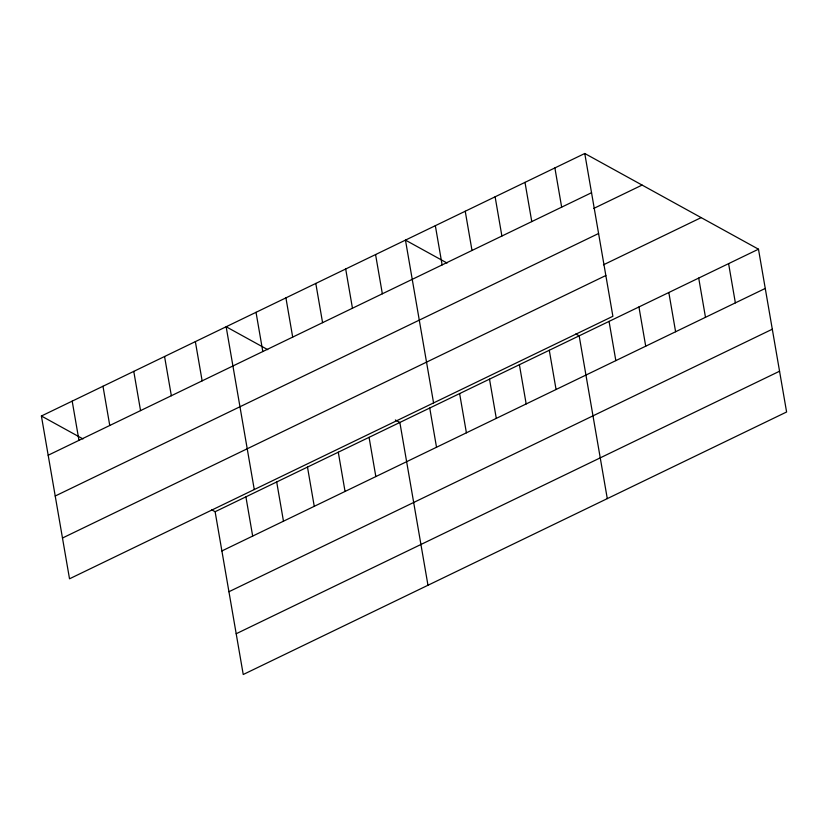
<?xml version="1.0" encoding="UTF-8"?>
<svg xmlns="http://www.w3.org/2000/svg" width="828" height="828" viewBox="0 0 828 828"><rect width="100%" height="100%" fill="white"/><g stroke="black" fill="none" stroke-linecap="round" stroke-linejoin="round"><path stroke-width="1.24" d="M584.765 153.49L612.886 316.286L69.521 578.803L41.4 416.008L584.765 153.49L758.479 249.197L786.6 411.992L243.235 674.51L215.114 511.714L211.74 509.862M48.179 455.234L591.544 192.717M593.821 208.397L642.093 185.079M55.217 496.013L598.592 233.496M603.457 264.815L701.161 217.619M62.473 538.024L605.848 275.507M215.114 511.714L758.479 249.197M221.883 550.951L765.258 288.434M228.932 591.73L772.296 329.213M236.187 633.741L779.562 371.223M447.048 263.035L405.461 240.12L433.572 402.915M575.802 333.974L579.165 335.837L607.286 498.622M267.734 349.664L226.147 326.749L254.268 489.545M395.36 419.982L399.862 422.466L427.972 585.251M41.4 416.008L82.986 438.923M728.599 263.635L735.367 302.872M698.708 278.073L705.487 317.31M668.827 292.512L675.607 331.749M638.937 306.95L645.716 346.187M609.056 321.388L615.835 360.625M554.884 167.929L561.663 207.155M524.993 182.367L531.773 221.593M549.285 350.275L556.064 389.502M495.113 196.805L501.892 236.032M519.394 364.713L526.173 403.94M465.232 211.243L472.001 250.48M489.514 379.152L496.293 418.378M435.342 225.682L442.121 264.919M459.623 393.59L466.402 432.816M429.742 408.028L436.522 447.255M375.57 254.558L382.35 293.795M345.69 268.996L352.459 308.233M369.071 437.339L375.84 476.576M315.799 283.435L322.578 322.672M338.279 452.212L345.048 491.449M285.919 297.873L292.688 337.11M307.488 467.095L314.257 506.322M256.028 312.311L262.807 351.548M276.697 481.968L283.466 521.195M245.906 496.841L252.675 536.078M195.356 341.622L202.136 380.859M164.565 356.506L171.344 395.732M133.774 371.379L140.553 410.616M102.982 386.252L109.762 425.488M72.191 401.135L78.97 440.361"/></g></svg>
